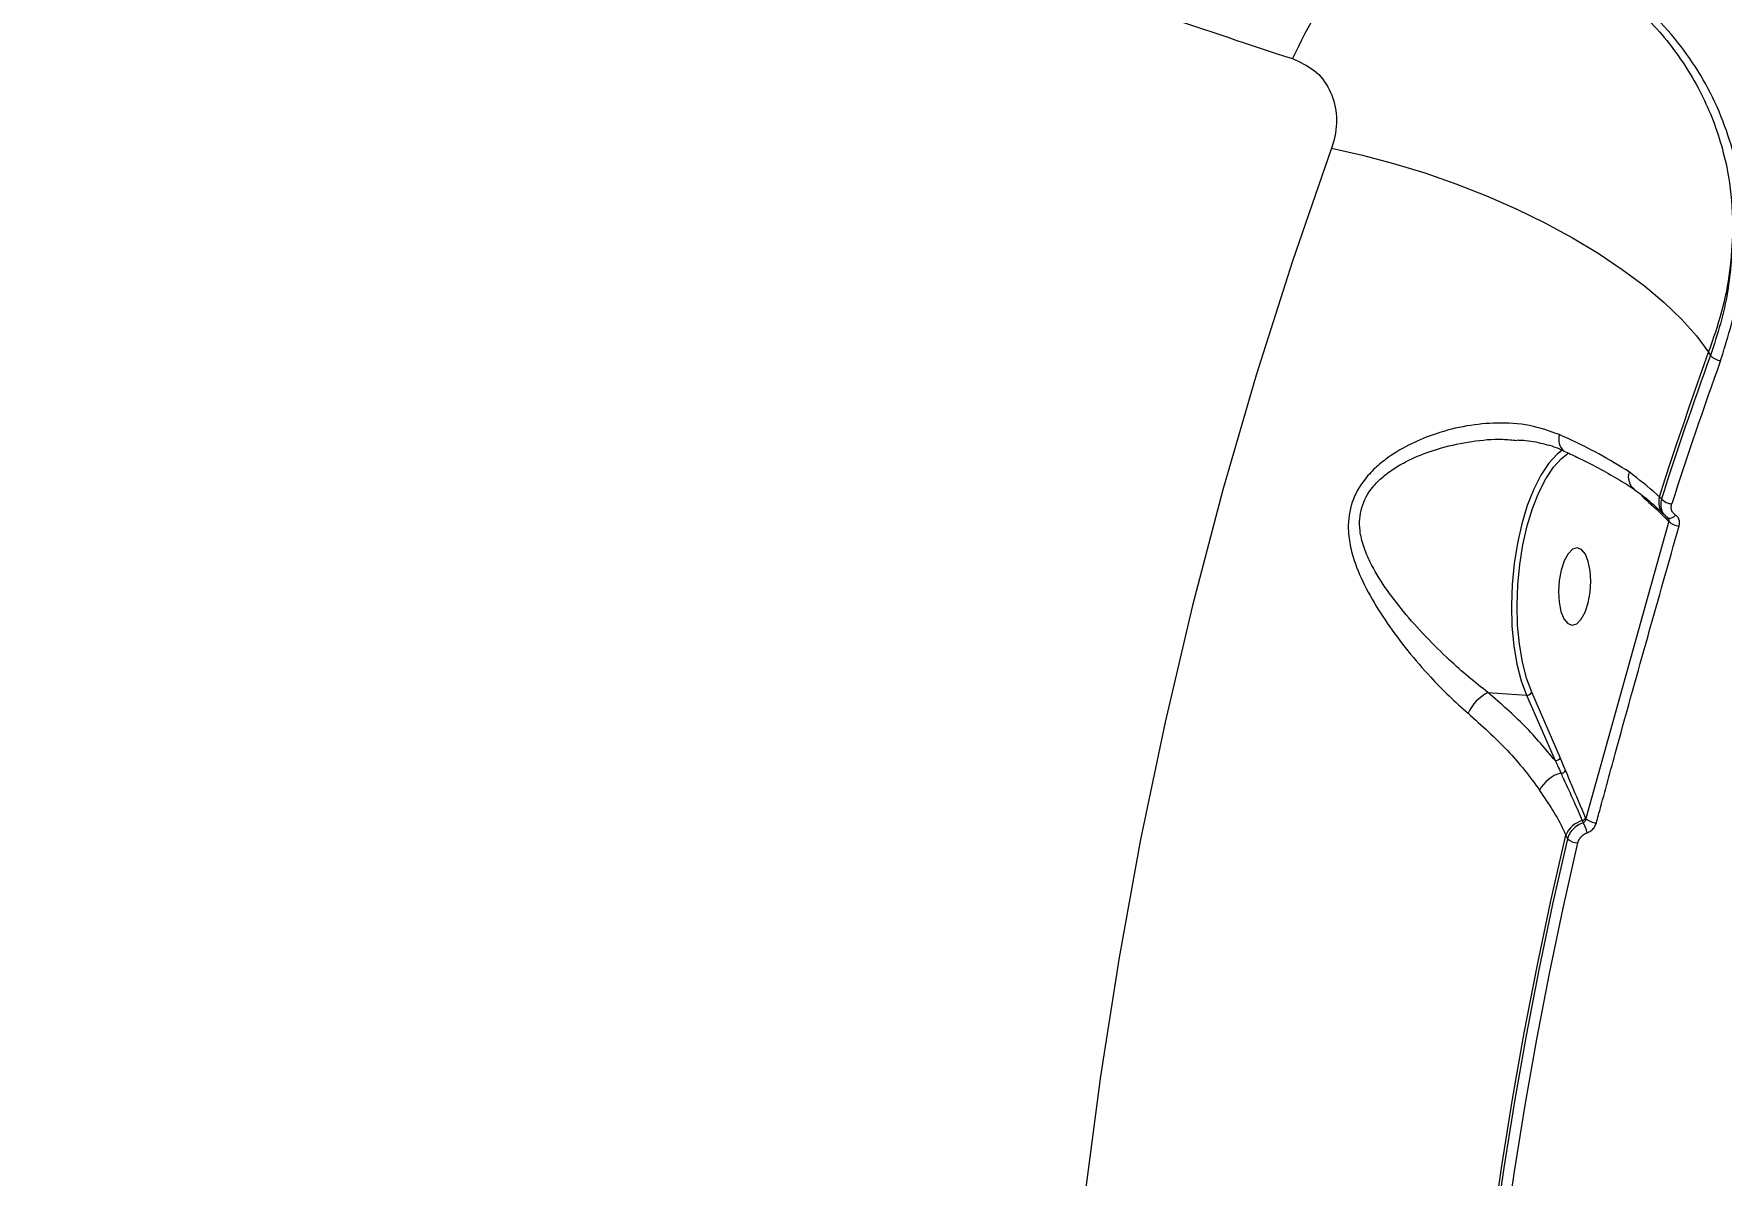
# Model space of a CAD drawing. Header units: millimetres. Extents: x -6328 to 5334, y -5037 to 4112.
# Drawn here: x -3159.2 to -2963.3, y 583.8 to 716.3 of the extents above; entities that cross this region are included whole.
import ezdxf

# ---------------------------------------------------------------- set-up
doc = ezdxf.new("R2010")
doc.units = ezdxf.units.MM
for name, color, linetype in [('DIKOM_ЗОНА', 80, 'Continuous'), ('DIKOM_ОБЪЕКТ', 7, 'Continuous'), ('DIKOM_РАЗМЕР_ЗОНА', 7, 'Continuous'), ('DIKOM_РАЗМЕР_ОБЪЕКТА', 7, 'Continuous')]:
    doc.layers.add(name, color=color, linetype=linetype)
doc.styles.add('style1', font='arial.ttf', dxfattribs={"width": 0.8})
doc.dimstyles.new('1-50', dxfattribs={"dimtxt": 300, "dimasz": 200, "dimexe": 100, "dimexo": 0, "dimgap": 100, "dimtad": 1, "dimtxsty": 'style1', "dimcen": 200, "dimclrd": 7, "dimclre": 7, "dimclrt": 7, "dimadec": 1, "dimazin": 2, "dimtfac": 1, "dimtmove": 0, "dimatfit": 2, "dimfxl": 0, "dimlwd": 25, "dimlwe": 18, "dimarcsym": 0})

# ---------------------------------------------------------------- blocks, each defined once
blk = doc.blocks.new('*D0')
at = {"layer": 'Defpoints', "color": 0, "transparency": 16777216}
for p in [(-3539.45, 760.32), (3333.52, 448.13), (3333.52, -4437.11)]:
    blk.add_point(p, dxfattribs=at)
at = {"layer": 'DIKOM_РАЗМЕР_ОБЪЕКТА', "color": 7, "lineweight": 18, "transparency": 16777216}
for p, q in [((-3539.45, 760.32), (-3539.45, -4537.11)), ((3333.52, 448.13), (3333.52, -4537.11))]:
    blk.add_line(p, q, dxfattribs=at)
at = {"layer": 'DIKOM_РАЗМЕР_ОБЪЕКТА', "color": 7, "lineweight": 25, "transparency": 16777216}
blk.add_line((-3339.45, -4437.11), (3133.52, -4437.11), dxfattribs=at)
at = {"layer": 'DIKOM_РАЗМЕР_ОБЪЕКТА', "color": 7, "transparency": 16777216}
for points in [[(-3339.45, -4403.77), (-3339.45, -4470.44), (-3539.45, -4437.11)], [(3133.52, -4403.77), (3133.52, -4470.44), (3333.52, -4437.11)]]:
    blk.add_solid(points, dxfattribs=at)
at = {"layer": 'DIKOM_РАЗМЕР_ОБЪЕКТА', "color": 7, "transparency": 16777216, "insert": (-102.96, -4183.94), "char_height": 300, "attachment_point": 5, "style": 'style1'}
blk.add_mtext('6900', dxfattribs=at)
blk = doc.blocks.new('*D1')
at = {"layer": 'Defpoints', "color": 0, "transparency": 16777216}
for p in [(-5040.91, 625.75), (5333.52, 448.13), (5333.52, -4936.78)]:
    blk.add_point(p, dxfattribs=at)
at = {"layer": 'DIKOM_РАЗМЕР_ЗОНА', "color": 7, "lineweight": 18, "transparency": 16777216}
for p, q in [((-5040.91, 625.75), (-5040.91, -5036.78)), ((5333.52, 448.13), (5333.52, -5036.78))]:
    blk.add_line(p, q, dxfattribs=at)
at = {"layer": 'DIKOM_РАЗМЕР_ЗОНА', "color": 7, "lineweight": 25, "transparency": 16777216}
blk.add_line((-4840.91, -4936.78), (5133.52, -4936.78), dxfattribs=at)
at = {"layer": 'DIKOM_РАЗМЕР_ЗОНА', "color": 7, "transparency": 16777216}
for points in [[(-4840.91, -4903.45), (-4840.91, -4970.11), (-5040.91, -4936.78)], [(5133.52, -4903.45), (5133.52, -4970.11), (5333.52, -4936.78)]]:
    blk.add_solid(points, dxfattribs=at)
at = {"layer": 'DIKOM_РАЗМЕР_ЗОНА', "color": 7, "transparency": 16777216, "insert": (-104.69, -4683.61), "char_height": 300, "attachment_point": 5, "style": 'style1'}
blk.add_mtext('10400', dxfattribs=at)
blk = doc.blocks.new('*D2')
at = {"layer": 'Defpoints', "color": 0, "transparency": 16777216}
for p in [(-5303.77, 2121.42), (-1621.11, 2121.42), (560.33, -2395.62)]:
    blk.add_point(p, dxfattribs=at)
at = {"layer": 'DIKOM_РАЗМЕР_ОБЪЕКТА', "color": 7, "lineweight": 18, "transparency": 16777216}
for p, q in [((-1621.11, 2121.42), (-5403.77, 2121.42)), ((560.33, -2395.62), (-5403.77, -2395.62))]:
    blk.add_line(p, q, dxfattribs=at)
at = {"layer": 'DIKOM_РАЗМЕР_ОБЪЕКТА', "color": 7, "lineweight": 25, "transparency": 16777216}
blk.add_line((-5303.77, -2195.62), (-5303.77, 1921.42), dxfattribs=at)
at = {"layer": 'DIKOM_РАЗМЕР_ОБЪЕКТА', "color": 7, "transparency": 16777216}
for points in [[(-5337.11, 1921.42), (-5270.44, 1921.42), (-5303.77, 2121.42)], [(-5337.11, -2195.62), (-5270.44, -2195.62), (-5303.77, -2395.62)]]:
    blk.add_solid(points, dxfattribs=at)
at = {"layer": 'DIKOM_РАЗМЕР_ОБЪЕКТА', "color": 7, "transparency": 16777216, "insert": (-5556.94, -137.1), "char_height": 300, "attachment_point": 5, "rotation": 90, "style": 'style1'}
blk.add_mtext('4500', dxfattribs=at)
blk = doc.blocks.new('*D3')
at = {"layer": 'Defpoints', "color": 0, "transparency": 16777216}
for p in [(-1814.92, 4111.71), (-5877.98, -3895.62), (33.33, -3895.62)]:
    blk.add_point(p, dxfattribs=at)
at = {"layer": 'DIKOM_РАЗМЕР_ЗОНА', "color": 7, "lineweight": 18, "transparency": 16777216}
for p, q in [((-1814.92, 4111.71), (-5977.98, 4111.71)), ((33.33, -3895.62), (-5977.98, -3895.62))]:
    blk.add_line(p, q, dxfattribs=at)
at = {"layer": 'DIKOM_РАЗМЕР_ЗОНА', "color": 7, "lineweight": 25, "transparency": 16777216}
blk.add_line((-5877.98, 3911.71), (-5877.98, -3695.62), dxfattribs=at)
at = {"layer": 'DIKOM_РАЗМЕР_ЗОНА', "color": 7, "transparency": 16777216}
for points in [[(-5911.31, 3911.71), (-5844.65, 3911.71), (-5877.98, 4111.71)], [(-5911.31, -3695.62), (-5844.65, -3695.62), (-5877.98, -3895.62)]]:
    blk.add_solid(points, dxfattribs=at)
at = {"layer": 'DIKOM_РАЗМЕР_ЗОНА', "color": 7, "transparency": 16777216, "insert": (-6131.15, 108.05), "char_height": 300, "attachment_point": 5, "rotation": 90, "style": 'style1'}
blk.add_mtext('8000', dxfattribs=at)

msp = doc.modelspace()

# ---------------------------------------------------------------- linework, layer by layer
at = {"layer": 'DIKOM_ЗОНА', "color": 3, "lineweight": 15}
msp.add_lwpolyline([(-2227.791, 4022.501, -0.4004134), (-924.694, 3567.218), (-783.266, 3290.817), (-574.315, 2882.448, 0.2815691), (-351.757, 2746.326), (3559.672, 2746.326, -0.2314536), (4743.738, 2167.188, -0.5747587), (2938.453, -2322.602, 0.3441492), (2725.867, -2545.064, -0.3852766), (1233.33, -3895.616), (300.314, -3895.616, -0.3636017), (-860.648, -2922.741, 0.3636017), (-1106.793, -2716.473), (-1724.025, -2716.473, -0.3491545), (-2514.764, -2087.631, 0.3242764), (-2736.03, -1894.92, -0.3882716), (-5040.908, 625.746), (-5040.908, 2102.661, -0.2943872), (-4453.774, 3013.453), (-2227.791, 4022.501)], format="xyb", dxfattribs=at)
at = {"layer": 'DIKOM_ОБЪЕКТ', "color": 7, "linetype": 'Continuous', "lineweight": 15}
for p, q in [((-2964.8, 679.342), (-2964.594, 678.987)), ((-2970.274, 662.326), (-2970.518, 662.564)), ((-2970.015, 660.543), (-2969.821, 660.354)), ((-2969.789, 660.371), (-2969.541, 660.13)), ((-2969.541, 660.13), (-2969.493, 660.083)), ((-2969.434, 659.747), (-2979.042, 625.243)), ((-2969.567, 659.878), (-2969.434, 659.747)), ((-2990.422, 639.87), (-2985.935, 639.541)), ((-2985.935, 639.541), (-2982.628, 631.969)), ((-2982.018, 632.319), (-2985.325, 639.891)), ((-2981.394, 630.827), (-2982.018, 632.319)), ((-2979.459, 625.002), (-2979.346, 624.746)), ((-2979.042, 625.243), (-2979.077, 625.324)), ((-2981.387, 623.319), (-2981.193, 622.887))]:
    msp.add_line(p, q, dxfattribs=at)
at = {"layer": 'DIKOM_ОБЪЕКТ', "color": 7, "linetype": 'Continuous', "lineweight": 15, "flags": 128}
for points in [[(-3008.566, 703.019), (-3013.103, 689.918), (-3017.305, 676.701), (-3021.171, 663.373), (-3024.696, 649.943), (-3027.881, 636.419), (-3030.722, 622.806), (-3033.219, 609.114), (-3035.37, 595.349), (-3037.173, 581.519), (-3038.629, 567.632), (-3039.735, 553.695), (-3040.492, 539.716), (-3040.899, 525.703), (-3040.956, 511.663)], [(-3008.566, 703.019), (-3004.985, 702.227), (-3001.363, 701.27), (-2997.733, 700.156), (-2994.129, 698.895), (-2990.583, 697.498), (-2987.126, 695.979), (-2983.792, 694.352), (-2980.61, 692.63), (-2977.61, 690.831), (-2974.818, 688.969), (-2972.26, 687.063), (-2969.96, 685.13), (-2967.938, 683.187), (-2966.213, 681.251), (-2964.8, 679.342)], [(-2970.518, 662.564), (-2969.836, 664.673), (-2969.144, 666.778), (-2968.443, 668.88), (-2967.733, 670.979), (-2967.014, 673.075), (-2966.285, 675.167), (-2965.547, 677.256), (-2964.8, 679.342)], [(-2981.708, 668.036), (-2982.369, 667.523), (-2983.342, 666.467), (-2984.259, 665.099), (-2985.101, 663.448), (-2985.848, 661.551), (-2986.486, 659.449), (-2986.999, 657.188), (-2987.377, 654.818), (-2987.611, 652.391), (-2987.695, 649.959), (-2987.629, 647.577), (-2987.414, 645.296), (-2987.054, 643.166), (-2986.558, 641.233), (-2985.935, 639.541)], [(-2985.325, 639.891), (-2985.929, 641.532), (-2986.411, 643.406), (-2986.76, 645.472), (-2986.968, 647.684), (-2987.032, 649.994), (-2986.95, 652.352), (-2986.723, 654.706), (-2986.357, 657.004), (-2985.86, 659.196), (-2985.241, 661.234), (-2984.516, 663.074), (-2983.7, 664.674), (-2982.811, 666.001), (-2981.867, 667.025), (-2981.134, 667.582)], [(-2968.658, 660.46), (-2968.775, 660.335), (-2968.899, 660.228), (-2969.024, 660.145), (-2969.147, 660.086), (-2969.263, 660.055), (-2969.37, 660.052), (-2969.464, 660.077), (-2969.541, 660.13)], [(-2978.787, 650.265), (-2978.559, 651.489), (-2978.477, 652.766), (-2978.547, 653.996), (-2978.764, 655.077), (-2979.109, 655.922), (-2979.555, 656.463), (-2980.066, 656.655), (-2980.601, 656.484), (-2981.116, 655.963), (-2981.569, 655.134), (-2981.923, 654.065), (-2982.151, 652.842), (-2982.233, 651.564), (-2982.163, 650.335), (-2981.947, 649.254), (-2981.601, 648.409), (-2981.155, 647.868), (-2980.644, 647.675), (-2980.109, 647.847), (-2979.594, 648.368), (-2979.142, 649.196), (-2978.787, 650.265)], [(-2991.834, 561.597), (-2990.944, 569.394), (-2989.934, 577.17), (-2988.805, 584.925), (-2987.558, 592.657), (-2986.192, 600.363), (-2984.708, 608.044), (-2983.106, 615.696), (-2981.387, 623.319)], [(-2981.193, 622.887), (-2982.902, 615.302), (-2984.495, 607.688), (-2985.971, 600.046), (-2987.329, 592.378), (-2988.571, 584.685), (-2989.694, 576.969), (-2990.7, 569.232), (-2991.588, 561.475)], [(-2990.344, 561.13), (-2989.459, 568.869), (-2988.455, 576.589), (-2987.334, 584.288), (-2986.095, 591.964), (-2984.739, 599.615), (-2983.267, 607.24), (-2981.678, 614.837), (-2979.973, 622.405)]]:
    msp.add_lwpolyline(points, dxfattribs=at)
at = {"layer": 'DIKOM_ОБЪЕКТ', "color": 7, "linetype": 'Continuous', "lineweight": 15}
for centre, radius, start, end in [((-2949.103, 683.207), 70.769, 144.45606, 154.72678), ((-2494.278, 509.361), 499.97, 160.16748, 162.18484), ((-2494.144, 509.132), 498.855, 160.16748, 162.18484), ((-2963.193, 680.26), 1.893, 222.25775, 263.38932), ((-2980.506, 669.205), 1.695, 159.99881, 230.2052), ((-2972.191, 664.909), 1.933, 163.3654, 231.35031), ((-2968.499, 661.994), 2.098, 164.22349, 223.77506), ((-2968.921, 663.624), 1.876, 223.81597, 265.1921), ((-2969.966, 659.981), 0.411, 345.56469, 44.35109), ((-2968.138, 661.02), 1.817, 224.47646, 267.22924), ((-2987.994, 635.274), 5.197, 117.84495, 155.15875), ((-2985.891, 640.17), 0.63, 265.97451, 333.78142), ((-2982.583, 632.598), 0.63, 265.97451, 333.78142), ((-2981.957, 631.123), 0.636, 272.38523, 332.26847), ((-2981.111, 626.914), 3.666, 102.91743, 154.40677), ((-2978.644, 622.124), 2.991, 105.80002, 156.46673), ((-2979.621, 625.582), 0.602, 285.61435, 334.64508), ((-2984.211, 622.179), 5.5, 14.85742, 27.82349), ((-2977.736, 626.634), 1.908, 226.81606, 267.30743), ((-2979.952, 624.242), 1.837, 227.50644, 269.35923)]:
    msp.add_arc(centre, radius, start, end, dxfattribs=at)
for points, knots in [([(-3422.899, 1025.76), (-3422.584, 1024.31), (-3421.527, 1019.447), (-3418.606, 1010.782), (-3414.082, 999.61), (-3408.953, 989.236), (-3403.659, 979.818), (-3398.79, 971.907), (-3393.637, 964.159), (-3388.251, 956.582), (-3382.464, 948.931), (-3374.956, 939.557), (-3365.393, 928.428), (-3353.508, 915.66), (-3341.158, 903.322), (-3328.501, 891.458), (-3316.137, 880.52), (-3303.815, 870.164), (-3291.873, 860.576), (-3279.715, 851.229), (-3266.023, 841.128), (-3250.939, 830.514), (-3234.399, 819.455), (-3218.689, 809.445), (-3203.407, 800.134), (-3188.904, 791.659), (-3174.422, 783.534), (-3158.402, 774.902), (-3141.1, 766.017), (-3122.524, 756.978), (-3105.22, 748.997), (-3088.684, 741.754), (-3073.238, 735.321), (-3058.051, 729.31), (-3043.081, 723.695), (-3028.07, 718.351), (-3018.092, 715.065), (-3013.098, 713.421)], [0, 0, 0, 0, 0.0144718, 0.0485391, 0.0827126, 0.1187735, 0.1426499, 0.1665629, 0.1882447, 0.2099265, 0.231718, 0.2535095, 0.2893309, 0.3252754, 0.3602302, 0.3922148, 0.4242869, 0.4518443, 0.4794575, 0.5056644, 0.5319192, 0.5669316, 0.5989686, 0.631093, 0.6586948, 0.6863524, 0.7126009, 0.7388973, 0.7739972, 0.8061138, 0.8383179, 0.8659875, 0.8937129, 0.9200252, 0.9463853, 0.9731675, 1, 1, 1, 1]), ([(-2990.081, 728.874), (-2987.691, 728.013), (-2984.075, 726.71), (-2979.731, 724.289), (-2975.669, 721.583), (-2972.092, 718.414), (-2969.073, 714.865), (-2966.442, 711.06), (-2964.413, 706.912), (-2963.044, 702.505), (-2962.178, 698.399), (-2962.051, 695.321), (-2961.973, 693.449)], [0, 0, 0, 0, 0.1446501, 0.2188664, 0.2936266, 0.4383812, 0.5126293, 0.5874142, 0.733124, 0.8078612, 0.8831396, 1, 1, 1, 1]), ([(-2960.743, 693.111), (-2960.825, 695.019), (-2960.976, 698.536), (-2962.113, 703.442), (-2963.73, 707.859), (-2965.932, 712.012), (-2968.696, 715.852), (-2971.973, 719.351), (-2975.729, 722.484), (-2979.943, 725.195), (-2984.523, 727.51), (-2987.849, 728.664), (-2989.509, 729.239)], [0, 0, 0, 0, 0.1166812, 0.2150846, 0.3137979, 0.4122009, 0.510061, 0.6082268, 0.7060845, 0.8039539, 0.9021323, 1, 1, 1, 1]), ([(-3013.098, 713.421), (-3012.207, 713.019), (-3010.395, 712.202), (-3008.644, 709.875), (-3007.85, 707.072), (-3008.024, 704.685), (-3008.457, 703.355), (-3008.566, 703.019)], [0, 0, 0, 0, 0.2187085, 0.4447818, 0.6794098, 0.9191985, 1, 1, 1, 1]), ([(-2964.8, 679.342), (-2964.245, 680.934), (-2963.155, 684.066), (-2962.212, 688.807), (-2962.053, 691.895), (-2961.973, 693.449)], [0, 0, 0, 0, 0.3395438, 0.667762, 1, 1, 1, 1]), ([(-2961.973, 693.449), (-2962.096, 691.083), (-2962.281, 687.504), (-2963.377, 682.652), (-2964.187, 680.211), (-2964.594, 678.987)], [0, 0, 0, 0, 0.4928082, 0.7454985, 1, 1, 1, 1]), ([(-2963.411, 678.379), (-2962.659, 680.804), (-2961.521, 684.472), (-2960.846, 689.404), (-2960.777, 691.872), (-2960.743, 693.111)], [0, 0, 0, 0, 0.4927604, 0.7454691, 1, 1, 1, 1]), ([(-2982.099, 669.785), (-2983.24, 670.194), (-2985.569, 671.028), (-2988.252, 671.167), (-2990.84, 671.087), (-2993.327, 670.795), (-2996.654, 669.899), (-2999.674, 668.619), (-3001.961, 667.233), (-3003.717, 665.754), (-3005.227, 664.039), (-3006.461, 661.625), (-3006.724, 658.867), (-3006.337, 656.448), (-3005.545, 653.952), (-3004.146, 651.067), (-3002.103, 647.83), (-2999.717, 644.653), (-2997.282, 641.842), (-2994.923, 639.408), (-2993.452, 638.111), (-2992.711, 637.458)], [0, 0, 0, 0, 0.0713192, 0.1455334, 0.1511418, 0.2166827, 0.2835494, 0.3372077, 0.3918209, 0.425165, 0.4591144, 0.5134567, 0.5679412, 0.6040748, 0.6411273, 0.7022452, 0.7649113, 0.8302388, 0.8968703, 0.9479885, 1, 1, 1, 1]), ([(-2974.043, 665.462), (-2975.169, 666.164), (-2977.249, 667.459), (-2980.133, 668.895), (-2981.742, 669.624), (-2982.099, 669.785)], [0, 0, 0, 0, 0.4786869, 0.8843747, 1, 1, 1, 1]), ([(-2990.422, 639.87), (-2991.169, 640.456), (-2992.676, 641.637), (-2995.1, 643.813), (-2997.66, 646.341), (-3000.17, 649.145), (-3002.39, 652.034), (-3003.938, 654.566), (-3004.879, 656.806), (-3005.391, 658.919), (-3005.248, 661.38), (-3004.07, 663.478), (-3002.606, 664.933), (-3000.878, 666.183), (-2998.599, 667.339), (-2995.607, 668.378), (-2992.282, 669.049), (-2989.314, 669.353), (-2987.601, 669.173), (-2987.05, 669.115)], [0, 0, 0, 0, 0.0597518, 0.1204908, 0.1967941, 0.2744643, 0.3444959, 0.415939, 0.4555839, 0.4962082, 0.553929, 0.6115704, 0.6480206, 0.6853995, 0.7464849, 0.8088093, 0.8852857, 0.9630851, 1, 1, 1, 1]), ([(-2987.038, 669.17), (-2986.789, 669.163), (-2985.753, 669.134), (-2984.069, 668.778), (-2982.492, 668.348), (-2981.735, 667.949), (-2981.59, 667.872)], [0, 0, 0, 0, 0.1270481, 0.5270864, 0.9089597, 1, 1, 1, 1]), ([(-2981.598, 667.883), (-2981.092, 667.653), (-2979.682, 667.012), (-2977.59, 665.933), (-2975.374, 664.669), (-2973.984, 663.818), (-2973.412, 663.403), (-2973.408, 663.4)], [0, 0, 0, 0, 0.1574077, 0.438862, 0.719433, 0.9981099, 1, 1, 1, 1]), ([(-2970.518, 662.564), (-2970.633, 662.673), (-2971.607, 663.597), (-2972.901, 664.588), (-2974.043, 665.462)], [0, 0, 0, 0, 0.1178594, 1, 1, 1, 1]), ([(-2973.398, 663.398), (-2972.884, 663.024), (-2971.759, 662.207), (-2970.644, 661.162), (-2970.122, 660.643), (-2970.032, 660.553)], [0, 0, 0, 0, 0.4112873, 0.8983293, 1, 1, 1, 1]), ([(-2972.562, 662.678), (-2971.824, 662.01), (-2970.821, 661.101), (-2969.83, 660.134), (-2969.567, 659.878)], [0, 0, 0, 0, 0.7353037, 1, 1, 1, 1]), ([(-2970.274, 662.326), (-2970.3, 662.222), (-2970.388, 661.867), (-2970.359, 661.265), (-2970.151, 660.685), (-2969.88, 660.45), (-2969.789, 660.371)], [0, 0, 0, 0, 0.1411943, 0.4838179, 0.8252776, 1, 1, 1, 1]), ([(-2969.493, 660.083), (-2969.477, 660.069), (-2969.426, 660.025), (-2969.397, 659.92), (-2969.405, 659.819), (-2969.429, 659.761), (-2969.434, 659.747)], [0, 0, 0, 0, 0.1690371, 0.5208726, 0.8831366, 1, 1, 1, 1]), ([(-2968.658, 660.46), (-2968.768, 660.55), (-2968.988, 660.73), (-2969.144, 661.13), (-2969.152, 661.486), (-2969.095, 661.694), (-2969.078, 661.755)], [0, 0, 0, 0, 0.2927357, 0.5851066, 0.8788379, 1, 1, 1, 1]), ([(-2968.226, 659.205), (-2968.214, 659.253), (-2968.165, 659.447), (-2968.172, 659.79), (-2968.328, 660.19), (-2968.548, 660.37), (-2968.658, 660.46)], [0, 0, 0, 0, 0.0963825, 0.3985513, 0.6990818, 1, 1, 1, 1]), ([(-2977.826, 624.728), (-2977.665, 625.322), (-2976.862, 628.288), (-2973.71, 639.848), (-2970.636, 650.698), (-2968.226, 659.205)], [0, 0, 0, 0, 0.0512253, 0.2561273, 1, 1, 1, 1]), ([(-2982.628, 631.969), (-2983.744, 633.314), (-2986, 636.034), (-2988.938, 638.582), (-2990.422, 639.87)], [0, 0, 0, 0, 0.4947656, 1, 1, 1, 1]), ([(-2992.711, 637.458), (-2991.142, 636.041), (-2987.959, 633.167), (-2985.511, 630.08), (-2984.424, 628.507), (-2984.418, 628.498)], [0, 0, 0, 0, 0.4913944, 0.9970665, 1, 1, 1, 1]), ([(-2982.628, 631.969), (-2982.523, 631.754), (-2982.286, 631.267), (-2982.058, 630.767), (-2981.931, 630.488)], [0, 0, 0, 0, 0.4403356, 1, 1, 1, 1]), ([(-2979.077, 625.324), (-2979.631, 626.608), (-2980.413, 628.42), (-2981.173, 630.284), (-2981.394, 630.827)], [0, 0, 0, 0, 0.7088229, 1, 1, 1, 1]), ([(-2981.931, 630.488), (-2981.831, 630.268), (-2981.33, 629.169), (-2980.492, 627.34), (-2979.787, 625.745), (-2979.459, 625.002)], [0, 0, 0, 0, 0.1178903, 0.5894817, 1, 1, 1, 1]), ([(-2984.418, 628.498), (-2983.895, 627.73), (-2982.846, 626.188), (-2981.908, 624.484), (-2981.472, 623.51), (-2981.387, 623.319)], [0, 0, 0, 0, 0.4438965, 0.8911134, 1, 1, 1, 1]), ([(-2979.346, 624.746), (-2979.417, 624.719), (-2979.753, 624.594), (-2980.315, 624.244), (-2980.908, 623.619), (-2981.098, 623.131), (-2981.193, 622.887)], [0, 0, 0, 0, 0.0813858, 0.3857913, 0.6937318, 1, 1, 1, 1]), ([(-2979.042, 625.243), (-2979.053, 625.176), (-2979.077, 625.043), (-2979.176, 624.873), (-2979.277, 624.781), (-2979.338, 624.75), (-2979.346, 624.746)], [0, 0, 0, 0, 0.3345066, 0.654902, 0.9517867, 1, 1, 1, 1]), ([(-2978.894, 623.589), (-2978.868, 623.599), (-2978.682, 623.671), (-2978.358, 623.874), (-2977.999, 624.264), (-2977.883, 624.574), (-2977.826, 624.728)], [0, 0, 0, 0, 0.0523938, 0.3650475, 0.6827341, 1, 1, 1, 1]), ([(-2979.973, 622.405), (-2979.92, 622.561), (-2979.815, 622.872), (-2979.47, 623.271), (-2979.137, 623.493), (-2978.937, 623.572), (-2978.894, 623.589)], [0, 0, 0, 0, 0.30774, 0.6158747, 0.9190999, 1, 1, 1, 1])]:
    msp.add_open_spline(points, degree=3, knots=knots, dxfattribs=at)

# ---------------------------------------------------------------- dimensions: what is measured, and where the dimension line sits
at = {"layer": 'DIKOM_РАЗМЕР_ЗОНА'}
dim = msp.add_linear_dim(base=(-5877.98, -3895.616), p1=(-1814.925, 4111.709), p2=(33.33, -3895.616), angle=90, text='8000', dimstyle='1-50', dxfattribs=at)
dim.commit()
dim.dimension.update_dxf_attribs({"geometry": '*D3', "text_midpoint": (-5877.98, 108.046), "dimtype": 160})
dim = msp.add_linear_dim(base=(5333.521, -4936.782), p1=(-5040.908, 625.746), p2=(5333.521, 448.128), text='10400', dimstyle='1-50', dxfattribs=at)
dim.commit()
dim.dimension.update_dxf_attribs({"geometry": '*D1', "text_midpoint": (-104.69, -4936.782), "dimtype": 160})
at = {"layer": 'DIKOM_РАЗМЕР_ОБЪЕКТА'}
dim = msp.add_linear_dim(base=(-5303.773, 2121.419), p1=(560.33, -2395.616), p2=(-1621.109, 2121.419), angle=90, text='4500', dimstyle='1-50', dxfattribs=at)
dim.commit()
dim.dimension.update_dxf_attribs({"geometry": '*D2', "text_midpoint": (-5303.773, -137.099), "dimtype": 160})
dim = msp.add_linear_dim(base=(3333.521, -4437.108), p1=(-3539.449, 760.323), p2=(3333.521, 448.128), text='6900', dimstyle='1-50', dxfattribs=at)
dim.commit()
dim.dimension.update_dxf_attribs({"geometry": '*D0', "text_midpoint": (-102.964, -4437.108), "dimtype": 160})

doc.saveas('drawing.dxf')
